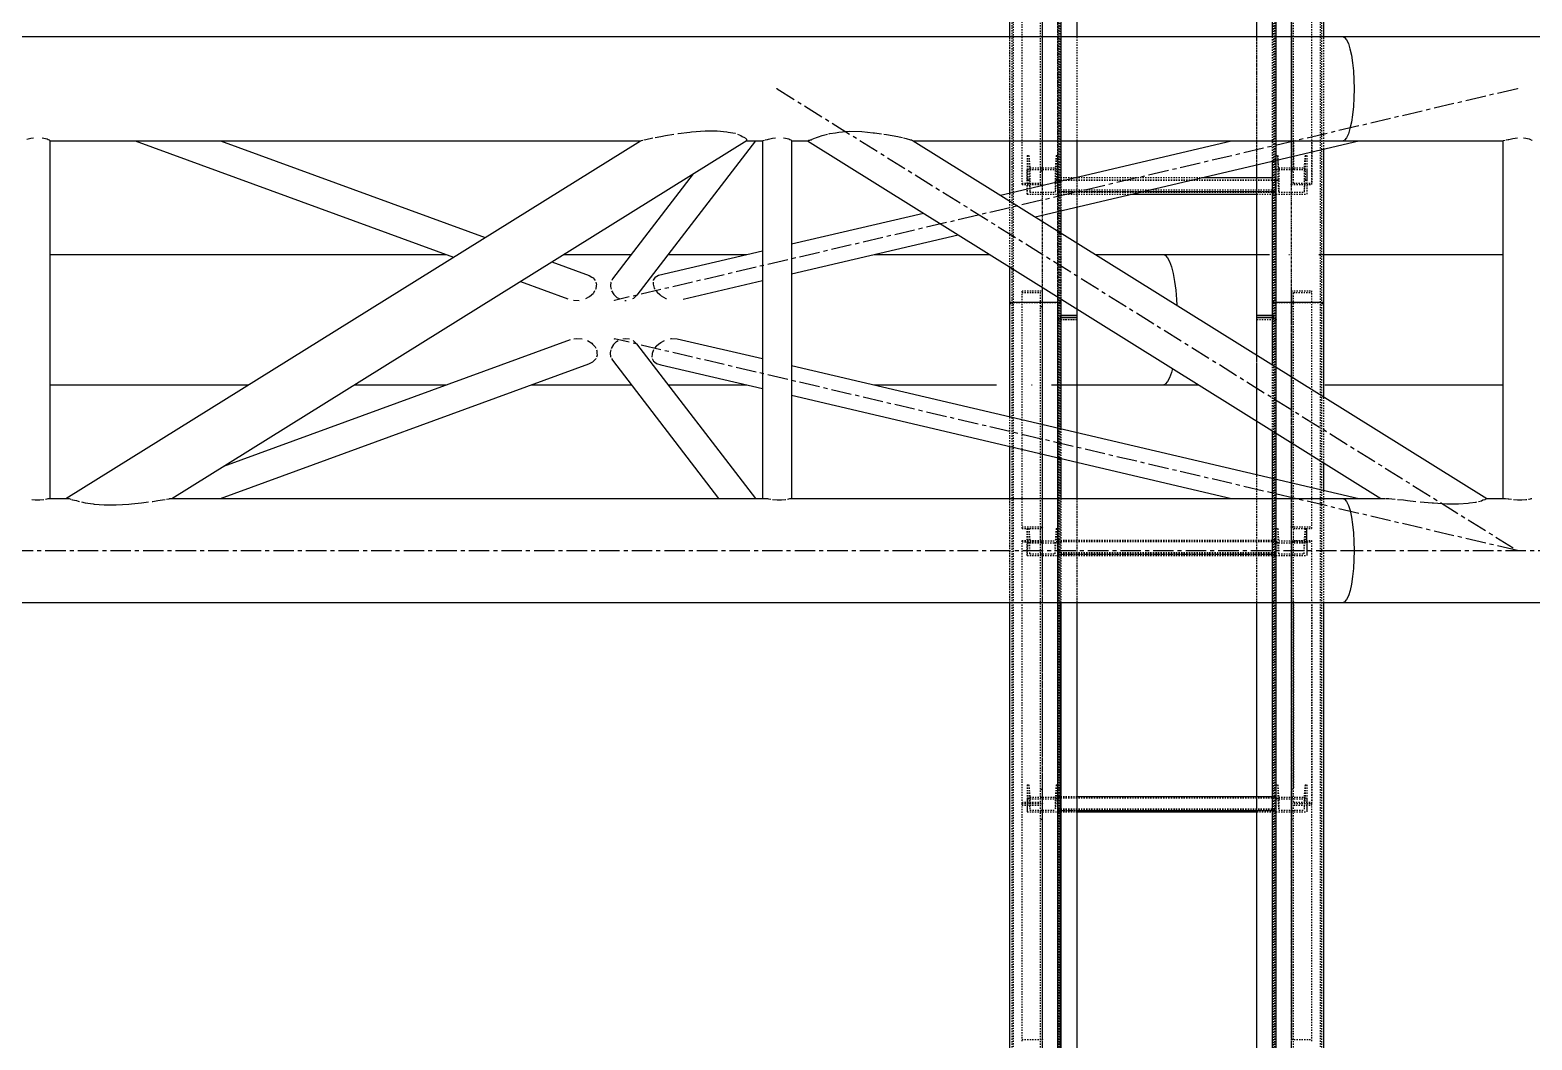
# Model space of a CAD drawing. Header units: millimetres. Extents: x 5143 to 30813, y 232 to 21408.
# Drawn here: x 25750 to 26335, y 13820 to 14213 of the extents above; entities that cross this region are included whole.
import ezdxf

# ---------------------------------------------------------------- set-up
doc = ezdxf.new("R2010")
doc.units = ezdxf.units.MM
doc.header["$LTSCALE"] = 0.25
for name, pattern in [('CENTER', [50.8, 31.75, -6.35, 6.35, -6.35]), ('XKITLINE00', [0]), ('XKITLINE02', [4, 2, -2]), ('XKITLINE03', [6, 3, -1, 1, -1])]:
    doc.linetypes.add(name, pattern=pattern)

msp = doc.modelspace()

# ---------------------------------------------------------------- linework, layer by layer
at = {"color": 1, "linetype": 'XKITLINE03'}
for p, q in [((26144.38, 14102.86), (26144.38, 15759.74)), ((26241.36, 14102.86), (26241.36, 15759.74)), ((26150.38, 15740.27), (26150.38, 14100.27)), ((26235.38, 14100.27), (26235.38, 15740.27)), ((26144.38, 14152.98), (26144.38, 14258.83)), ((26241.36, 14258.83), (26241.36, 14152.98)), ((26150.38, 14149.21), (26150.38, 14158.76)), ((26235.36, 14158.76), (26235.36, 14149.21)), ((26150.38, 14150.24), (26235.36, 14150.24)), ((26144.38, 12458.8), (26144.38, 14115.53)), ((26241.36, 12458.8), (26241.36, 14115.53)), ((26144.38, 14019.48), (26144.38, 14111.51)), ((26241.36, 14111.51), (26241.36, 14019.48)), ((26150.38, 14100.27), (26150.38, 12460.27)), ((26235.38, 12460.27), (26235.38, 14100.27)), ((26144.38, 13911.71), (26144.38, 14013.67)), ((26150.38, 14008.32), (26150.38, 14013.35)), ((26150.38, 14008.86), (26235.36, 14008.86)), ((26235.36, 14013.35), (26235.36, 14008.32)), ((26241.36, 14013.67), (26241.36, 13911.71)), ((26144.38, 13819.68), (26144.38, 13911.71)), ((26150.38, 13908.42), (26150.38, 13913.45)), ((26235.36, 13913.45), (26235.36, 13908.42)), ((26241.36, 13911.71), (26241.36, 13819.68)), ((26150.38, 13908.96), (26235.36, 13908.96))]:
    msp.add_line(p, q, dxfattribs=at)
at = {"color": 3, "linetype": 'XKITLINE02'}
for p, q in [((26132.53, 14106.58), (26132.53, 15751.29)), ((26133.06, 14107.01), (26133.07, 15752.02)), ((26150.3, 14107.01), (26150.3, 15752.02)), ((26150.83, 14106.58), (26150.83, 15751.29)), ((26151.68, 14106.58), (26151.68, 15752.12)), ((26234.91, 14106.58), (26234.91, 15751.29)), ((26235.44, 14107.01), (26235.45, 15752.02)), ((26252.68, 14107.01), (26252.68, 15752.02)), ((26253.21, 14106.58), (26253.21, 15751.29)), ((26227.88, 14101.91), (26227.88, 15741.91)), ((26234.53, 14100.39), (26234.53, 15741.86)), ((26235.38, 14100.27), (26235.38, 15741.98)), ((26234.06, 14162.09), (26234.06, 15722.64)), ((26131.68, 14120.78), (26131.68, 15703.28)), ((26157.88, 14101.98), (26157.88, 15697.03)), ((26150.38, 14100.27), (26150.38, 15670.57)), ((26151.23, 14100.39), (26151.23, 15670.57)), ((26143.58, 14153.51), (26143.58, 14264.15)), ((26144.38, 14152.98), (26144.38, 14264.15)), ((26241.36, 14170.28), (26241.36, 14264.15)), ((26242.16, 14153.51), (26242.16, 14264.15)), ((26136.38, 14152.98), (26136.38, 14259.36)), ((26249.36, 14152.98), (26249.36, 14259.36)), ((26131.68, 14169.97), (26131.68, 14210.57)), ((26151.68, 14169.97), (26151.68, 14210.57)), ((26157.88, 14169.97), (26157.88, 14210.57)), ((26227.88, 14160.64), (26227.88, 14210.57)), ((26234.06, 14162.09), (26234.06, 14210.57)), ((26254.06, 14166.78), (26254.06, 14210.57)), ((26241.36, 14152.98), (26241.36, 14170.28)), ((26242.16, 14170.28), (26242.16, 14158.29)), ((26249.36, 14170.28), (26249.36, 14153.51)), ((26138.38, 14164.24), (26138.38, 14154.69)), ((26138.38, 14164.24), (26139.06, 14164.24)), ((26138.38, 14164.24), (26138.38, 14158.76)), ((26139.06, 14164.24), (26139.06, 14154.69)), ((26139.06, 14164.24), (26139.44, 14159.46)), ((26149.7, 14164.24), (26149.32, 14159.46)), ((26149.7, 14164.24), (26149.7, 14154.69)), ((26149.7, 14164.24), (26150.38, 14164.24)), ((26150.38, 14164.24), (26150.38, 14154.69)), ((26150.38, 14164.24), (26150.38, 14158.76)), ((26235.36, 14158.76), (26235.36, 14164.24)), ((26235.36, 14164.24), (26236.04, 14164.24)), ((26235.36, 14164.24), (26235.36, 14154.69)), ((26236.42, 14159.46), (26236.04, 14164.24)), ((26236.04, 14164.24), (26236.04, 14154.69)), ((26246.68, 14164.24), (26246.3, 14159.46)), ((26246.68, 14164.24), (26247.36, 14164.24)), ((26246.68, 14164.24), (26246.68, 14154.69)), ((26247.36, 14164.24), (26247.36, 14158.76)), ((26247.36, 14164.24), (26247.36, 14154.69)), ((26138.38, 14149.21), (26138.38, 14158.76)), ((26138.38, 14158.76), (26150.38, 14158.76)), ((26139.44, 14159.46), (26139.44, 14149.91)), ((26139.44, 14159.46), (26149.32, 14159.46)), ((26143.58, 14158.29), (26144.38, 14158.29)), ((26149.32, 14159.46), (26149.32, 14149.91)), ((26150.38, 14149.21), (26150.38, 14158.76)), ((26150.38, 14149.21), (26150.38, 14155.72)), ((26150.38, 14155.72), (26206.86, 14155.72)), ((26150.38, 14155.66), (26235.36, 14155.66)), ((26157.88, 14144.23), (26157.88, 14155.86)), ((26227.88, 14155.72), (26235.36, 14155.72)), ((26235.36, 14158.76), (26247.36, 14158.76)), ((26235.36, 14158.76), (26235.36, 14149.21)), ((26235.36, 14149.21), (26235.36, 14155.72)), ((26236.42, 14159.46), (26246.3, 14159.46)), ((26236.42, 14159.46), (26236.42, 14149.91)), ((26241.36, 14158.29), (26242.16, 14158.29)), ((26246.3, 14159.46), (26246.3, 14149.91)), ((26247.36, 14158.76), (26247.36, 14149.21)), ((26131.68, 14120.78), (26131.68, 14149.72)), ((26136.38, 14153.51), (26143.58, 14153.51)), ((26136.38, 14152.98), (26144.38, 14152.98)), ((26138.38, 14154.69), (26139.06, 14154.69)), ((26138.38, 14154.69), (26138.38, 14149.21)), ((26138.38, 14149.21), (26150.38, 14149.21)), ((26139.06, 14154.69), (26139.44, 14149.91)), ((26139.44, 14149.91), (26149.32, 14149.91)), ((26149.7, 14154.69), (26149.32, 14149.91)), ((26149.7, 14154.69), (26150.38, 14154.69)), ((26150.38, 14154.75), (26235.36, 14154.75)), ((26150.38, 14154.69), (26150.38, 14149.21)), ((26150.38, 14154.69), (26235.36, 14154.69)), ((26150.38, 14150.84), (26235.36, 14150.84)), ((26150.38, 14150.24), (26183.49, 14150.24)), ((26150.38, 14150), (26235.36, 14150)), ((26150.38, 14149.21), (26179.13, 14149.21)), ((26151.68, 14142.78), (26151.68, 14154.41)), ((26227.88, 14150.24), (26235.36, 14150.24)), ((26227.88, 14149.21), (26235.36, 14149.21)), ((26235.36, 14154.69), (26235.36, 14149.21)), ((26235.36, 14154.69), (26236.04, 14154.69)), ((26235.36, 14149.21), (26247.36, 14149.21)), ((26236.04, 14154.69), (26236.42, 14149.91)), ((26236.42, 14149.91), (26246.3, 14149.91)), ((26241.36, 14152.98), (26249.36, 14152.98)), ((26242.16, 14153.51), (26249.36, 14153.51)), ((26246.68, 14154.69), (26246.3, 14149.91)), ((26246.68, 14154.69), (26247.36, 14154.69)), ((26247.36, 14154.69), (26247.36, 14149.21)), ((26151.68, 14108.3), (26151.68, 14134.03)), ((26157.88, 14104.43), (26157.88, 14130.16)), ((26136.38, 14018.87), (26136.38, 14111.51)), ((26136.38, 14111.51), (26144.38, 14111.51)), ((26136.38, 14110.9), (26143.58, 14110.9)), ((26143.58, 14013.41), (26143.58, 14110.9)), ((26144.38, 14013.41), (26144.38, 14111.51)), ((26241.36, 14017.22), (26241.36, 14111.51)), ((26241.36, 14111.51), (26249.36, 14111.51)), ((26242.16, 14017.22), (26242.16, 14110.9)), ((26242.16, 14110.9), (26249.36, 14110.9)), ((26249.36, 14107.07), (26249.36, 14111.51)), ((26131.68, 14106.58), (26131.68, 14107.07)), ((26131.68, 14106.58), (26132.53, 14106.58)), ((26131.68, 14106.58), (26132.53, 14106.58)), ((26132.53, 14106.58), (26133.07, 14107.01)), ((26132.53, 14106.58), (26133.06, 14107.01)), ((26132.53, 12463.6), (26132.53, 14106.58)), ((26133.06, 12463.8), (26133.07, 14107.01)), ((26133.06, 14107.01), (26150.3, 14107.01)), ((26133.07, 14107.01), (26150.3, 14107.01)), ((26143.58, 14105.44), (26144.38, 14105.44)), ((26150.3, 12463.8), (26150.3, 14107.01)), ((26150.3, 14107.01), (26150.83, 14106.58)), ((26150.3, 14107.01), (26150.83, 14106.58)), ((26150.83, 12463.6), (26150.83, 14106.58)), ((26150.83, 14106.58), (26151.68, 14106.58)), ((26150.83, 14106.58), (26151.68, 14106.58)), ((26151.68, 14106.58), (26151.68, 14107.07)), ((26234.06, 14106.58), (26234.06, 14107.07)), ((26234.06, 14106.58), (26234.91, 14106.58)), ((26234.06, 14106.58), (26234.91, 14106.58)), ((26234.91, 14106.58), (26235.45, 14107.01)), ((26234.91, 14106.58), (26235.44, 14107.01)), ((26234.91, 12463.6), (26234.91, 14106.58)), ((26235.44, 12463.8), (26235.45, 14107.01)), ((26235.44, 14107.01), (26252.68, 14107.01)), ((26235.45, 14107.01), (26252.68, 14107.01)), ((26241.36, 14105.44), (26242.16, 14105.44)), ((26249.36, 14018.87), (26249.36, 14107.07)), ((26252.68, 12463.8), (26252.68, 14107.01)), ((26252.68, 14107.01), (26253.21, 14106.58)), ((26252.68, 14107.01), (26253.21, 14106.58)), ((26253.21, 12463.6), (26253.21, 14106.58)), ((26253.21, 14106.58), (26254.06, 14106.58)), ((26253.21, 14106.58), (26254.06, 14106.58)), ((26254.06, 14106.58), (26254.06, 14107.07)), ((26150.38, 14101.98), (26151.68, 14101.98)), ((26150.38, 14101.17), (26151.68, 14101.17)), ((26150.38, 12460.27), (26150.38, 14101.17)), ((26150.38, 14100.27), (26157.88, 14100.27)), ((26150.38, 14100.27), (26157.88, 14100.27)), ((26151.23, 14101.86), (26151.68, 14101.87)), ((26151.23, 14101.11), (26157.88, 14101.13)), ((26151.23, 12460.34), (26151.23, 14101.11)), ((26151.23, 14100.39), (26157.88, 14100.35)), ((26151.23, 14100.34), (26157.88, 14100.31)), ((26157.88, 14101.91), (26157.88, 14101.98)), ((26157.88, 14101.17), (26157.88, 14101.13)), ((26157.88, 14100.27), (26157.88, 14101.17)), ((26157.88, 14100.31), (26157.88, 14100.27)), ((26227.88, 14101.91), (26227.88, 14101.98)), ((26227.88, 14100.27), (26227.88, 14101.17)), ((26227.88, 12461.13), (26227.88, 14101.13)), ((26227.88, 14101.13), (26234.53, 14101.11)), ((26227.88, 14100.35), (26234.53, 14100.39)), ((26227.88, 14100.35), (26227.88, 14100.27)), ((26227.88, 14100.31), (26234.53, 14100.34)), ((26227.88, 14100.27), (26235.38, 14100.27)), ((26227.88, 14100.27), (26235.38, 14100.27)), ((26234.06, 14101.98), (26235.38, 14101.98)), ((26234.06, 14101.87), (26234.53, 14101.86)), ((26234.06, 14101.17), (26235.38, 14101.17)), ((26234.53, 12460.34), (26234.53, 14101.11)), ((26235.38, 12460.27), (26235.38, 14101.17)), ((26227.88, 14060.77), (26227.88, 14086.5)), ((26234.06, 12522.4), (26234.06, 14082.64)), ((26254.06, 14044.44), (26254.06, 14070.17)), ((26131.68, 12480.78), (26131.68, 14062.46)), ((26151.68, 14046.14), (26151.68, 14057.77)), ((26157.88, 12461.17), (26157.88, 14056.32)), ((26157.88, 14044.69), (26157.88, 14056.32)), ((26227.88, 13989.97), (26227.88, 14039.9)), ((26234.06, 13989.97), (26234.06, 14038.45)), ((26254.06, 13989.97), (26254.06, 14033.77)), ((26131.68, 13989.97), (26131.68, 14030.57)), ((26151.68, 13989.97), (26151.68, 14030.57)), ((26157.88, 13989.97), (26157.88, 14030.57)), ((26136.38, 14019.48), (26144.38, 14019.48)), ((26136.38, 14018.87), (26143.58, 14018.87)), ((26138.38, 14018.84), (26138.38, 14013.82)), ((26138.38, 14018.84), (26139.06, 14018.84)), ((26138.38, 14013.35), (26138.38, 14018.84)), ((26139.06, 14018.84), (26139.06, 14013.82)), ((26139.06, 14018.84), (26139.44, 14014.05)), ((26143.58, 13912.26), (26143.58, 14019.22)), ((26143.58, 14019.22), (26144.38, 14019.22)), ((26144.38, 13911.71), (26144.38, 14019.22)), ((26149.7, 14018.84), (26149.32, 14014.05)), ((26149.7, 14018.84), (26149.7, 14013.82)), ((26149.7, 14018.84), (26150.38, 14018.84)), ((26150.38, 14018.84), (26150.38, 14013.82)), ((26150.38, 14013.35), (26150.38, 14018.84)), ((26235.36, 14013.35), (26235.36, 14018.84)), ((26235.36, 14018.84), (26236.04, 14018.84)), ((26235.36, 14013.8), (26235.36, 14018.84)), ((26236.04, 14018.84), (26236.42, 14014.05)), ((26236.04, 14018.84), (26236.04, 14013.82)), ((26241.36, 14019.48), (26249.36, 14019.48)), ((26241.36, 13990.28), (26241.36, 14019.22)), ((26241.36, 14019.22), (26242.16, 14019.22)), ((26241.36, 14013.41), (26241.36, 14017.22)), ((26242.16, 13912.26), (26242.16, 14019.22)), ((26242.16, 14018.87), (26249.36, 14018.87)), ((26242.16, 14013.41), (26242.16, 14017.22)), ((26246.68, 14018.84), (26246.3, 14014.05)), ((26246.68, 14018.84), (26247.36, 14018.84)), ((26246.68, 14018.84), (26246.68, 14013.82)), ((26247.36, 14013.35), (26247.36, 14018.84)), ((26247.36, 14013.8), (26247.36, 14018.84)), ((26136.38, 13911.71), (26136.38, 14014.23)), ((26136.38, 14014.23), (26143.58, 14014.23)), ((26136.38, 14013.67), (26144.38, 14013.67)), ((26138.38, 14013.82), (26139.06, 14013.82)), ((26138.38, 14008.32), (26138.38, 14013.82)), ((26138.38, 14013.35), (26138.38, 14008.32)), ((26138.38, 14013.35), (26150.38, 14013.35)), ((26139.44, 14009.02), (26139.06, 14013.82)), ((26139.44, 14009.02), (26139.44, 14014.05)), ((26139.44, 14014.05), (26149.32, 14014.05)), ((26139.44, 14009.02), (26149.32, 14009.02)), ((26143.58, 14013.41), (26144.38, 14013.41)), ((26149.32, 14009.02), (26149.32, 14014.05)), ((26149.32, 14009.02), (26149.7, 14013.82)), ((26149.7, 14013.82), (26150.38, 14013.82)), ((26150.38, 14008.32), (26150.38, 14014.35)), ((26150.38, 14014.35), (26235.36, 14014.35)), ((26150.38, 14014.32), (26235.36, 14014.32)), ((26150.38, 14013.85), (26235.36, 14013.85)), ((26150.38, 14008.32), (26150.38, 14013.82)), ((26150.38, 14013.82), (26235.36, 14013.82)), ((26150.38, 14013.35), (26150.38, 14008.32)), ((26150.38, 14009.51), (26235.36, 14009.51)), ((26150.38, 14009.07), (26235.36, 14009.07)), ((26150.38, 14008.86), (26235.36, 14008.86)), ((26235.36, 14008.32), (26235.36, 14014.35)), ((26235.36, 14013.82), (26236.04, 14013.82)), ((26235.36, 14013.8), (26235.36, 14008.32)), ((26235.36, 14013.35), (26247.36, 14013.35)), ((26235.36, 14013.35), (26235.36, 14008.32)), ((26236.42, 14009.02), (26236.04, 14013.82)), ((26236.42, 14014.05), (26246.3, 14014.05)), ((26236.42, 14009.02), (26236.42, 14014.05)), ((26236.42, 14009.02), (26246.3, 14009.02)), ((26241.36, 14013.67), (26249.36, 14013.67)), ((26241.36, 14013.41), (26242.16, 14013.41)), ((26242.16, 14014.23), (26249.36, 14014.23)), ((26246.3, 14009.02), (26246.3, 14014.05)), ((26246.3, 14009.02), (26246.68, 14013.82)), ((26246.68, 14013.82), (26247.36, 14013.82)), ((26247.36, 14013.8), (26247.36, 14008.32)), ((26247.36, 14013.35), (26247.36, 14008.32)), ((26249.36, 13911.71), (26249.36, 14014.23)), ((26138.38, 14008.32), (26150.38, 14008.32)), ((26150.38, 14008.32), (26235.36, 14008.32)), ((26235.36, 14008.32), (26247.36, 14008.32)), ((26150.38, 13990.28), (26150.38, 12460.27)), ((26151.23, 13990.28), (26151.23, 12460.34)), ((26241.36, 13911.71), (26241.36, 13990.28)), ((26242.16, 13990.28), (26242.16, 13917.26)), ((26249.36, 13990.28), (26249.36, 13912.26)), ((26138.38, 13918.94), (26138.38, 13913.92)), ((26138.38, 13918.94), (26139.06, 13918.94)), ((26138.38, 13918.94), (26138.38, 13913.45)), ((26139.06, 13918.94), (26139.06, 13913.92)), ((26139.06, 13918.94), (26139.44, 13914.15)), ((26143.58, 13917.26), (26144.38, 13917.26)), ((26149.7, 13918.94), (26149.32, 13914.15)), ((26149.7, 13918.94), (26149.7, 13913.92)), ((26149.7, 13918.94), (26150.38, 13918.94)), ((26150.38, 13918.94), (26150.38, 13913.92)), ((26150.38, 13918.94), (26150.38, 13913.45)), ((26235.36, 13918.94), (26235.36, 13913.45)), ((26235.36, 13918.94), (26236.04, 13918.94)), ((26235.36, 13918.94), (26235.36, 13913.92)), ((26236.04, 13918.94), (26236.42, 13914.15)), ((26236.04, 13918.94), (26236.04, 13913.92)), ((26241.36, 13917.26), (26242.16, 13917.26)), ((26246.68, 13918.94), (26246.3, 13914.15)), ((26246.68, 13918.94), (26247.36, 13918.94)), ((26246.68, 13918.94), (26246.68, 13913.92)), ((26247.36, 13918.94), (26247.36, 13913.45)), ((26247.36, 13918.94), (26247.36, 13913.92)), ((26136.38, 13912.26), (26143.58, 13912.26)), ((26136.38, 13819.07), (26136.38, 13911.71)), ((26136.38, 13911.71), (26144.38, 13911.71)), ((26136.38, 13911.71), (26144.38, 13911.71)), ((26136.38, 13911.1), (26143.58, 13911.1)), ((26138.38, 13913.92), (26139.06, 13913.92)), ((26138.38, 13913.92), (26138.38, 13908.42)), ((26138.38, 13913.45), (26138.38, 13908.42)), ((26138.38, 13913.45), (26150.38, 13913.45)), ((26139.06, 13913.92), (26139.44, 13909.12)), ((26139.44, 13914.15), (26139.44, 13909.12)), ((26139.44, 13914.15), (26149.32, 13914.15)), ((26143.58, 13813.61), (26143.58, 13911.1)), ((26144.38, 13813.61), (26144.38, 13911.71)), ((26149.32, 13914.15), (26149.32, 13909.12)), ((26149.7, 13913.92), (26149.32, 13909.12)), ((26149.7, 13913.92), (26150.38, 13913.92)), ((26150.38, 13908.42), (26150.38, 13914.46)), ((26150.38, 13914.46), (26157.88, 13914.46)), ((26150.38, 13914.42), (26235.36, 13914.42)), ((26150.38, 13913.95), (26235.36, 13913.95)), ((26150.38, 13913.92), (26235.36, 13913.92)), ((26150.38, 13913.92), (26150.38, 13908.42)), ((26150.38, 13913.45), (26150.38, 13908.42)), ((26150.38, 13909.61), (26235.36, 13909.61)), ((26150.38, 13909.17), (26235.36, 13909.17)), ((26227.88, 13914.46), (26235.36, 13914.46)), ((26235.36, 13908.42), (26235.36, 13914.46)), ((26235.36, 13913.92), (26235.36, 13908.42)), ((26235.36, 13913.92), (26236.04, 13913.92)), ((26235.36, 13913.45), (26247.36, 13913.45)), ((26235.36, 13913.45), (26235.36, 13908.42)), ((26236.04, 13913.92), (26236.42, 13909.12)), ((26236.42, 13914.15), (26246.3, 13914.15)), ((26236.42, 13914.15), (26236.42, 13909.12)), ((26241.36, 13813.61), (26241.36, 13911.71)), ((26241.36, 13911.71), (26249.36, 13911.71)), ((26241.36, 13911.71), (26249.36, 13911.71)), ((26242.16, 13912.26), (26249.36, 13912.26)), ((26242.16, 13813.61), (26242.16, 13911.1)), ((26242.16, 13911.1), (26249.36, 13911.1)), ((26246.3, 13914.15), (26246.3, 13909.12)), ((26246.68, 13913.92), (26246.3, 13909.12)), ((26246.68, 13913.92), (26247.36, 13913.92)), ((26247.36, 13913.92), (26247.36, 13908.42)), ((26247.36, 13913.45), (26247.36, 13908.42)), ((26249.36, 13819.07), (26249.36, 13911.71)), ((26138.38, 13908.42), (26150.38, 13908.42)), ((26139.44, 13909.12), (26149.32, 13909.12)), ((26143.58, 13905.64), (26144.38, 13905.64)), ((26150.38, 13908.96), (26157.88, 13908.96)), ((26150.38, 13908.42), (26157.88, 13908.42)), ((26227.88, 13908.96), (26235.36, 13908.96)), ((26227.88, 13908.42), (26235.36, 13908.42)), ((26235.36, 13908.42), (26247.36, 13908.42)), ((26236.42, 13909.12), (26246.3, 13909.12)), ((26241.36, 13905.64), (26242.16, 13905.64)), ((26136.38, 13819.68), (26144.38, 13819.68)), ((26241.36, 13819.68), (26249.36, 13819.68))]:
    msp.add_line(p, q, dxfattribs=at)
at = {"color": 7, "linetype": 'XKITLINE00'}
for p, q in [((26131.68, 14210.57), (26131.68, 15629.97)), ((26151.68, 14210.57), (26151.68, 15629.97)), ((26157.88, 14210.57), (26157.88, 15629.97)), ((26227.88, 14210.57), (26227.88, 15629.97)), ((26234.06, 14210.57), (26234.06, 15629.97)), ((26254.06, 14210.57), (26254.06, 15629.97)), ((26131.68, 14149.72), (26131.68, 14169.97)), ((26151.68, 14154.41), (26151.68, 14169.97)), ((26157.88, 14155.86), (26157.88, 14169.97)), ((26254.06, 14107.07), (26254.06, 14166.78)), ((26234.06, 14107.07), (26234.06, 14162.09)), ((26206.86, 14155.72), (26227.88, 14155.72)), ((26227.88, 14101.98), (26227.88, 14160.64)), ((26179.13, 14149.21), (26227.88, 14149.21)), ((26183.49, 14150.24), (26227.88, 14150.24)), ((26157.88, 14130.16), (26157.88, 14144.23)), ((26151.68, 14134.03), (26151.68, 14142.78)), ((26131.68, 14107.07), (26131.68, 14120.78)), ((26151.68, 14107.07), (26151.68, 14108.3)), ((26131.68, 14062.46), (26131.68, 14107.07)), ((26131.68, 14107.07), (26151.68, 14107.07)), ((26131.68, 14107.07), (26151.68, 14107.07)), ((26151.68, 14057.77), (26151.68, 14107.07)), ((26157.88, 14101.98), (26157.88, 14104.43)), ((26234.06, 14082.64), (26234.06, 14107.07)), ((26234.06, 14107.07), (26254.06, 14107.07)), ((26234.06, 14107.07), (26254.06, 14107.07)), ((26254.06, 14070.17), (26254.06, 14107.07)), ((26151.68, 14101.98), (26157.88, 14101.98)), ((26151.68, 14101.87), (26157.88, 14101.91)), ((26151.68, 14101.17), (26157.88, 14101.17)), ((26157.88, 14101.17), (26157.88, 14101.98)), ((26157.88, 14056.32), (26157.88, 14101.17)), ((26227.88, 14101.98), (26227.88, 14101.91)), ((26227.88, 14101.98), (26234.06, 14101.98)), ((26227.88, 14101.91), (26234.06, 14101.87)), ((26227.88, 14101.17), (26227.88, 14101.91)), ((26227.88, 14086.5), (26227.88, 14101.17)), ((26227.88, 14101.17), (26234.06, 14101.17)), ((26227.88, 14039.9), (26227.88, 14060.77)), ((26234.06, 14038.45), (26234.06, 14056.92)), ((26131.68, 14030.57), (26131.68, 14050.83)), ((26151.68, 14030.57), (26151.68, 14046.14)), ((26157.88, 14030.57), (26157.88, 14044.69)), ((26254.06, 14033.77), (26254.06, 14044.44)), ((26131.68, 12570.57), (26131.68, 13989.97)), ((26151.68, 12570.57), (26151.68, 13989.97)), ((26157.88, 12570.57), (26157.88, 13989.97)), ((26227.88, 12570.57), (26227.88, 13989.97)), ((26234.06, 12570.57), (26234.06, 13989.97)), ((26254.06, 12570.57), (26254.06, 13989.97)), ((26157.88, 13914.46), (26227.88, 13914.46)), ((26157.88, 13908.96), (26227.88, 13908.96)), ((26157.88, 13908.42), (26227.88, 13908.42))]:
    msp.add_line(p, q, dxfattribs=at)
at = {"color": 8, "linetype": 'XKITLINE00'}
for p, q in [((25185.79, 14210.57), (26261.35, 14210.57)), ((26261.35, 14210.57), (27695.34, 14210.57)), ((26261.35, 14210.57), (26262.12, 14210.27)), ((26261.35, 14210.57), (26262.12, 14210.27)), ((26262.12, 14210.27), (26262.87, 14209.35)), ((26262.12, 14210.27), (26262.87, 14209.35)), ((26262.87, 14209.35), (26263.57, 14207.86)), ((26262.87, 14209.35), (26263.57, 14207.86)), ((26263.57, 14207.86), (26264.2, 14205.83)), ((26264.2, 14205.83), (26264.75, 14203.32)), ((26264.75, 14203.32), (26265.19, 14200.42)), ((26265.19, 14200.42), (26265.52, 14197.22)), ((26265.52, 14197.22), (26265.72, 14193.8)), ((26265.72, 14193.8), (26265.79, 14190.27)), ((26265.79, 14190.27), (26265.72, 14186.75)), ((26265.72, 14186.75), (26265.52, 14183.33)), ((26265.19, 14180.12), (26264.75, 14177.23)), ((26265.52, 14183.33), (26265.19, 14180.12)), ((26002.22, 14172.81), (26002.39, 14172.84)), ((26002.39, 14172.84), (26006.96, 14173.35)), ((26006.96, 14173.35), (26007.6, 14173.44)), ((26007.6, 14173.44), (26012.85, 14173.88)), ((26012.85, 14173.88), (26017.51, 14173.9)), ((26017.51, 14173.9), (26021.36, 14173.5)), ((26021.36, 14173.5), (26021.9, 14173.35)), ((26021.9, 14173.35), (26024.52, 14172.9)), ((26024.52, 14172.9), (26024.76, 14172.81)), ((26058.47, 14172.11), (26060.55, 14172.61)), ((26061.03, 14172.73), (26061.43, 14172.83)), ((26061.43, 14172.83), (26063.7, 14173.12)), ((26063.7, 14173.12), (26065.02, 14173.39)), ((26065.02, 14173.39), (26069.18, 14173.68)), ((26069.18, 14173.68), (26073.9, 14173.57)), ((26073.9, 14173.57), (26078.37, 14173.12)), ((26078.37, 14173.12), (26078.93, 14173.07)), ((26078.93, 14173.07), (26081.56, 14172.73)), ((26082.47, 14172.61), (26083.62, 14172.46)), ((26263.57, 14172.69), (26262.87, 14171.2)), ((26263.57, 14172.69), (26262.87, 14171.2)), ((26264.2, 14174.72), (26263.57, 14172.69)), ((26264.75, 14177.23), (26264.2, 14174.72)), ((25748.44, 14170.64), (25750.03, 14171)), ((25750.03, 14171), (25751.03, 14171.11)), ((25754.47, 14171.11), (25755.14, 14171.04)), ((25755.14, 14171.04), (25756.4, 14170.7)), ((25756.4, 14170.7), (25756.74, 14170.51)), ((25756.74, 14170.51), (25757.21, 14170.38)), ((25757.21, 14170.38), (25757.26, 14170.34)), ((25757.35, 14170.25), (25757.49, 14170.12)), ((25757.49, 14170.12), (25757.49, 14030.57)), ((25757.49, 14169.97), (25987.63, 14169.97)), ((25763.75, 14030.57), (25987.63, 14169.97)), ((25790.74, 14169.97), (25914.82, 14124.64)), ((25805.02, 14030.56), (26029.24, 14170.17)), ((25823.95, 14169.97), (25927.1, 14132.28)), ((26032.49, 14169.97), (25986.3, 14109.8)), ((25987.67, 14169.99), (25987.69, 14169.97)), ((25987.69, 14169.97), (25988.03, 14170.14)), ((25988.03, 14170.14), (25988.58, 14170.25)), ((25988.99, 14170.34), (25989.79, 14170.5)), ((25989.79, 14170.5), (25992.51, 14171.11)), ((25993.41, 14171.29), (25995.66, 14171.64)), ((25995.66, 14171.64), (25997.36, 14172.02)), ((25997.36, 14172.02), (26000.61, 14172.55)), ((26025.5, 14172.55), (26026.77, 14172.1)), ((26026.77, 14172.1), (26027.3, 14171.64)), ((26027.3, 14171.64), (26028.27, 14171.3)), ((26028.27, 14171.3), (26028.28, 14171.29)), ((26028.45, 14171.11), (26028.98, 14170.57)), ((26028.92, 14169.97), (26035.18, 14169.97)), ((26028.98, 14170.57), (26028.95, 14170.51)), ((26028.95, 14170.51), (26029.1, 14170.34)), ((26029.17, 14170.25), (26029.24, 14170.17)), ((26035.18, 14169.99), (26035.34, 14169.96)), ((26035.18, 14169.99), (26035.18, 14030.57)), ((26035.18, 14169.99), (26035.19, 14169.99)), ((26035.34, 14169.96), (26035.46, 14170.08)), ((26035.46, 14170.08), (26036.02, 14170.25)), ((26036.27, 14170.33), (26037.19, 14170.49)), ((26036.27, 14170.33), (26036.27, 14170.33)), ((26037.19, 14170.49), (26037.53, 14170.62)), ((26037.53, 14170.62), (26039.12, 14170.98)), ((26039.12, 14170.98), (26040.32, 14171.11)), ((26043.36, 14171.11), (26044.23, 14171.02)), ((26044.23, 14171.02), (26045.49, 14170.69)), ((26045.49, 14170.69), (26045.83, 14170.49)), ((26045.83, 14170.49), (26046.3, 14170.37)), ((26046.3, 14170.37), (26046.34, 14170.33)), ((26046.43, 14170.25), (26046.58, 14170.12)), ((26046.58, 14170.12), (26046.58, 14030.59)), ((26046.58, 14169.97), (26052.81, 14169.97)), ((26052.81, 14169.98), (26052.82, 14169.97)), ((26052.82, 14169.97), (26053.06, 14169.94)), ((26052.82, 14169.97), (26276.29, 14030.57)), ((26053.06, 14169.94), (26053.35, 14170.19)), ((26053.35, 14170.19), (26053.68, 14170.27)), ((26053.83, 14170.3), (26054.32, 14170.41)), ((26054.53, 14170.63), (26054.32, 14170.41)), ((26054.53, 14170.63), (26055.86, 14171.15)), ((26056.06, 14171.23), (26056.24, 14171.3)), ((26056.24, 14171.3), (26057.07, 14171.48)), ((26057.07, 14171.48), (26058.47, 14172.11)), ((26083.62, 14172.46), (26087.96, 14171.63)), ((26087.96, 14171.63), (26088.51, 14171.48)), ((26088.51, 14171.48), (26089.76, 14171.23)), ((26090.15, 14171.15), (26091.19, 14170.94)), ((26091.19, 14170.94), (26092.92, 14170.41)), ((26092.92, 14170.41), (26093.33, 14170.34)), ((26093.33, 14170.34), (26093.4, 14170.3)), ((26093.47, 14170.27), (26093.98, 14170.02)), ((26093.98, 14170.02), (26317.54, 14030.57)), ((26094.05, 14169.97), (26261.35, 14169.97)), ((26127.93, 14148.84), (26218.07, 14169.97)), ((26141.48, 14140.39), (26267.68, 14169.97)), ((26261.35, 14169.97), (26262.12, 14170.28)), ((26261.35, 14169.97), (26262.12, 14170.28)), ((26261.35, 14169.97), (26323.77, 14169.97)), ((26262.87, 14171.2), (26262.12, 14170.28)), ((26262.87, 14171.2), (26262.12, 14170.28)), ((26323.76, 14169.97), (26323.76, 14030.57)), ((26323.8, 14169.99), (26323.96, 14169.96)), ((26323.96, 14169.96), (26324.04, 14170.04)), ((26324.04, 14170.04), (26324.73, 14170.25)), ((26325.05, 14170.33), (26325.91, 14170.48)), ((26325.91, 14170.48), (26326.11, 14170.55)), ((26326.11, 14170.55), (26327.7, 14170.92)), ((26327.7, 14170.92), (26329.46, 14171.14)), ((26331.88, 14171.11), (26332.81, 14171.03)), ((26332.81, 14171.03), (26334.07, 14170.72)), ((26334.07, 14170.72), (26334.51, 14170.48)), ((26334.51, 14170.48), (26334.88, 14170.38)), ((26334.88, 14170.38), (26334.95, 14170.33)), ((26335.03, 14170.25), (26335.16, 14170.14)), ((26008.23, 14157.09), (25976.81, 14116.15)), ((26046.58, 14129.77), (26097.95, 14141.81)), ((26046.58, 14118.14), (26111.51, 14133.36)), ((25994.75, 14117.62), (26035.18, 14127.1)), ((25757.49, 14125.67), (25911.98, 14125.67)), ((25953.12, 14122.77), (25967.69, 14117.45)), ((25957.78, 14125.67), (25984.12, 14125.67)), ((25998.49, 14125.67), (26029.11, 14125.67)), ((26078.72, 14125.67), (26123.83, 14125.67)), ((26165.07, 14125.67), (26191.34, 14125.67)), ((26191.34, 14125.67), (26192.21, 14125.36)), ((26191.34, 14125.67), (26232.88, 14125.67)), ((26191.34, 14125.67), (26192.21, 14125.36)), ((26192.21, 14125.36), (26193.06, 14124.43)), ((26192.21, 14125.36), (26193.06, 14124.43)), ((26193.06, 14124.43), (26193.86, 14122.91)), ((26193.06, 14124.43), (26193.87, 14122.91)), ((26193.87, 14122.91), (26194.61, 14120.82)), ((26194.61, 14120.82), (26195.28, 14118.24)), ((26240.38, 14125.67), (26240.65, 14125.67)), ((26252.08, 14125.67), (26323.76, 14125.67)), ((25940.84, 14115.13), (25959.38, 14108.35)), ((25967.69, 14117.45), (25968.76, 14116.8)), ((25968.76, 14116.8), (25969.18, 14116.55)), ((25969.18, 14116.55), (25970.02, 14115.48)), ((25970.25, 14114.89), (25970.47, 14113.79)), ((25976.14, 14114.79), (25976.03, 14113.56)), ((25976.19, 14114.89), (25976.14, 14114.79)), ((25976.81, 14116.15), (25976.48, 14115.48)), ((25992.6, 14114.9), (25992.56, 14114.16)), ((25992.56, 14114.16), (25992.8, 14113.6)), ((25992.63, 14115.61), (25992.62, 14115.48)), ((25993.45, 14116.82), (25992.63, 14115.61)), ((25993.45, 14116.82), (25994.75, 14117.62)), ((26004.29, 14108.22), (26035.18, 14115.47)), ((26195.28, 14118.24), (26195.84, 14115.2)), ((26195.84, 14115.2), (26196.3, 14111.81)), ((25966.31, 14108.46), (25967.86, 14109.27)), ((25967.86, 14109.27), (25968.6, 14110.01)), ((25968.6, 14110.01), (25969.3, 14110.61)), ((25969.81, 14111.47), (25969.3, 14110.61)), ((25970.22, 14112.16), (25970.19, 14112.11)), ((25970.41, 14113.57), (25970.22, 14112.16)), ((25970.47, 14113.79), (25970.41, 14113.57)), ((25976.03, 14113.56), (25975.99, 14113.24)), ((25975.99, 14113.24), (25976.23, 14112.11)), ((25976.43, 14111.47), (25977.22, 14110.13)), ((25977.22, 14110.13), (25977.36, 14110)), ((25977.36, 14110), (25978.49, 14108.89)), ((25978.49, 14108.89), (25979.31, 14108.46)), ((25984.68, 14108.46), (25985.09, 14108.64)), ((25985.09, 14108.64), (25986.3, 14109.8)), ((25992.8, 14113.6), (25993.04, 14112.55)), ((25993.04, 14112.55), (25993.33, 14112.12)), ((25993.77, 14111.48), (25994.11, 14110.98)), ((25994.11, 14110.98), (25995.24, 14110.04)), ((25995.24, 14110.04), (25995.69, 14109.58)), ((25995.69, 14109.58), (25997.6, 14108.5)), ((25997.6, 14108.5), (25997.75, 14108.46)), ((26196.3, 14111.81), (26196.63, 14108.12)), ((25961.54, 14107.81), (25963.82, 14107.79)), ((25981.59, 14107.77), (25981.8, 14107.73)), ((25981.8, 14107.73), (25982.15, 14107.77)), ((26196.63, 14108.12), (26196.75, 14105.91)), ((25825.32, 14043.2), (25960.43, 14092.57)), ((25961.71, 14092.81), (25962.63, 14092.97)), ((25962.63, 14092.97), (25964.88, 14092.84)), ((25964.88, 14092.84), (25964.98, 14092.81)), ((25966.97, 14092.18), (25968.69, 14091.07)), ((25968.69, 14091.07), (25968.98, 14090.72)), ((25968.98, 14090.72), (25970, 14089.66)), ((25977.09, 14090.56), (25977.25, 14090.71)), ((25977.25, 14090.71), (25978.36, 14091.81)), ((25978.36, 14091.81), (25978.95, 14092.13)), ((25980.76, 14092.81), (25981.67, 14092.98)), ((25981.67, 14092.98), (25983.4, 14092.78)), ((25984.83, 14092.13), (25984.96, 14092.07)), ((25984.96, 14092.07), (25986.18, 14090.91)), ((25986.18, 14090.91), (26032.49, 14030.57)), ((25993.93, 14090.08), (25994.72, 14090.67)), ((25994.72, 14090.67), (25995.56, 14091.42)), ((25995.56, 14091.42), (25996.97, 14092.12)), ((25999.34, 14092.8), (25999.75, 14092.89)), ((25999.75, 14092.89), (26002, 14092.86)), ((26002, 14092.86), (26035.18, 14085.08)), ((25970.29, 14085.01), (25969.2, 14083.9)), ((25970, 14089.66), (25970.24, 14089.11)), ((25970.32, 14085.1), (25970.29, 14085.01)), ((25970.53, 14088.47), (25970.71, 14088.07)), ((25970.8, 14086.46), (25970.53, 14085.68)), ((25970.71, 14088.07), (25970.71, 14087.15)), ((25970.71, 14087.15), (25970.8, 14086.46)), ((25976.1, 14088.47), (25975.88, 14087.45)), ((25975.88, 14087.45), (25975.91, 14087.14)), ((25975.91, 14087.14), (25976.03, 14085.89)), ((25976.03, 14085.89), (25976.14, 14085.68)), ((25977.09, 14090.56), (25976.23, 14089.07)), ((25976.43, 14085.1), (25976.72, 14084.52)), ((25992.16, 14086.9), (25992.08, 14085.67)), ((25992.27, 14087.1), (25992.16, 14086.9)), ((25992.22, 14085.09), (25992.71, 14084.12)), ((25992.71, 14088.46), (25992.27, 14087.1)), ((25993.93, 14090.08), (25993.17, 14089.1)), ((25823.93, 14030.57), (25967.52, 14083.04)), ((25967.52, 14083.04), (25969.13, 14083.82)), ((25969.2, 14083.9), (25969.13, 14083.82)), ((25976.72, 14084.52), (26018.12, 14030.57)), ((25992.71, 14084.12), (25993.07, 14083.86)), ((25993.07, 14083.86), (25993.88, 14083.21)), ((25993.88, 14083.21), (25995.64, 14082.72)), ((25995.64, 14082.72), (26035.18, 14073.45)), ((26046.58, 14082.41), (26267.67, 14030.57)), ((26194.61, 14079.73), (26193.87, 14077.64)), ((26195.01, 14081.28), (26194.61, 14079.73)), ((25757.49, 14074.87), (25834.89, 14074.87)), ((25876.19, 14074.87), (25912, 14074.87)), ((25945.16, 14074.87), (25984.12, 14074.87)), ((25998.49, 14074.87), (26029.12, 14074.87)), ((26078.72, 14074.87), (26126.38, 14074.87)), ((26140.1, 14074.87), (26140.38, 14074.87)), ((26147.88, 14074.87), (26191.34, 14074.87)), ((26191.34, 14074.87), (26192.21, 14075.19)), ((26191.34, 14074.87), (26192.21, 14075.19)), ((26191.34, 14074.87), (26205.27, 14074.87)), ((26193.06, 14076.12), (26192.21, 14075.19)), ((26193.06, 14076.12), (26192.21, 14075.19)), ((26193.86, 14077.64), (26193.06, 14076.12)), ((26193.87, 14077.64), (26193.06, 14076.12)), ((26254.36, 14074.87), (26323.76, 14074.87)), ((26046.58, 14070.78), (26218.07, 14030.57)), ((25750.41, 14030.18), (25751.79, 14030.08)), ((25751.79, 14030.08), (25753.55, 14030.07)), ((25753.55, 14030.07), (25755.14, 14030.18)), ((25755.14, 14030.18), (25755.14, 14030.18)), ((25755.8, 14030.28), (25756.4, 14030.38)), ((25756.4, 14030.38), (25756.74, 14030.5)), ((25756.74, 14030.5), (25757.21, 14030.52)), ((25757.21, 14030.52), (25757.39, 14030.54)), ((25757.44, 14030.57), (25763.97, 14030.57)), ((25764.09, 14030.55), (25764.93, 14030.5)), ((25764.93, 14030.5), (25764.98, 14030.5)), ((25764.98, 14030.5), (25765.64, 14030.28)), ((25765.95, 14030.18), (25766.35, 14030.05)), ((25766.35, 14030.05), (25767.88, 14029.79)), ((25767.88, 14029.79), (25768.49, 14029.52)), ((25768.49, 14029.52), (25769.01, 14029.4)), ((25769.83, 14029.21), (25771.2, 14028.89)), ((25771.2, 14028.89), (25774.37, 14028.49)), ((25774.37, 14028.49), (25774.69, 14028.42)), ((25774.69, 14028.42), (25778.65, 14028.06)), ((25778.65, 14028.06), (25783.25, 14028.04)), ((25783.25, 14028.04), (25788.27, 14028.36)), ((25788.27, 14028.36), (25789.3, 14028.49)), ((25789.3, 14028.49), (25793.13, 14028.83)), ((25793.13, 14028.83), (25795.96, 14029.21)), ((25797.38, 14029.4), (25797.65, 14029.43)), ((25797.65, 14029.43), (25799.51, 14029.79)), ((25799.51, 14029.79), (25801.33, 14030)), ((25801.33, 14030), (25802.37, 14030.18)), ((25802.97, 14030.28), (25803.95, 14030.45)), ((25803.95, 14030.45), (25804.1, 14030.5)), ((25804.1, 14030.5), (25804.91, 14030.55)), ((25805.04, 14030.57), (26035.7, 14030.57)), ((26035.86, 14030.55), (26036.27, 14030.52)), ((26036.27, 14030.52), (26037.19, 14030.5)), ((26037.19, 14030.5), (26037.53, 14030.41)), ((26037.53, 14030.41), (26038.47, 14030.28)), ((26039.12, 14030.19), (26040.88, 14030.07)), ((26040.88, 14030.07), (26042.64, 14030.06)), ((26042.64, 14030.06), (26044.23, 14030.17)), ((26044.23, 14030.17), (26044.31, 14030.18)), ((26044.94, 14030.28), (26045.49, 14030.37)), ((26045.49, 14030.37), (26045.83, 14030.5)), ((26045.83, 14030.5), (26046.3, 14030.52)), ((26046.3, 14030.52), (26046.49, 14030.55)), ((26046.54, 14030.57), (26261.35, 14030.57)), ((26261.35, 14030.57), (26278.09, 14030.57)), ((26261.35, 14030.57), (26262.13, 14030.27)), ((26261.35, 14030.57), (26262.13, 14030.27)), ((26262.13, 14030.27), (26262.88, 14029.35)), ((26262.13, 14030.27), (26262.88, 14029.35)), ((26262.88, 14029.35), (26263.58, 14027.86)), ((26262.88, 14029.35), (26263.58, 14027.86)), ((26263.58, 14027.86), (26264.22, 14025.83)), ((26278.28, 14030.56), (26279.07, 14030.58)), ((26279.07, 14030.58), (26279.16, 14030.58)), ((26279.16, 14030.58), (26281.87, 14030.3)), ((26279.22, 14030.56), (26279.35, 14030.56)), ((26282.78, 14030.21), (26285.03, 14030.04)), ((26285.03, 14030.04), (26286.62, 14029.81)), ((26286.62, 14029.81), (26289.93, 14029.44)), ((26291.53, 14029.26), (26291.61, 14029.25)), ((26291.61, 14029.25), (26296.24, 14028.9)), ((26296.24, 14028.9), (26296.76, 14028.84)), ((26296.76, 14028.84), (26301.94, 14028.5)), ((26301.94, 14028.5), (26306.52, 14028.48)), ((26306.52, 14028.48), (26310.28, 14028.78)), ((26310.28, 14028.78), (26310.84, 14028.9)), ((26310.84, 14028.9), (26313.32, 14029.19)), ((26313.32, 14029.19), (26313.61, 14029.26)), ((26314.32, 14029.44), (26315.46, 14029.72)), ((26315.46, 14029.72), (26315.96, 14030.04)), ((26315.96, 14030.04), (26316.83, 14030.2)), ((26316.83, 14030.2), (26316.86, 14030.21)), ((26317.01, 14030.3), (26317.45, 14030.54)), ((26317.4, 14030.58), (26317.51, 14030.56)), ((26317.49, 14030.57), (26324.35, 14030.57)), ((26324.5, 14030.55), (26324.85, 14030.52)), ((26324.85, 14030.52), (26325.92, 14030.49)), ((26325.92, 14030.49), (26326.11, 14030.44)), ((26326.11, 14030.44), (26327.18, 14030.28)), ((26327.96, 14030.18), (26329.46, 14030.06)), ((26329.46, 14030.06), (26331.22, 14030.04)), ((26331.22, 14030.04), (26332.81, 14030.13)), ((26332.81, 14030.13), (26333.12, 14030.18)), ((26333.74, 14030.28), (26334.07, 14030.33)), ((26334.07, 14030.33), (26334.51, 14030.49)), ((26334.51, 14030.49), (26334.88, 14030.51)), ((26334.88, 14030.51), (26335.12, 14030.55)), ((26264.22, 14025.83), (26264.77, 14023.32)), ((26264.77, 14023.32), (26265.21, 14020.42)), ((26265.21, 14020.42), (26265.54, 14017.22)), ((26265.54, 14017.22), (26265.74, 14013.8)), ((26265.74, 14013.8), (26265.81, 14010.27)), ((26265.81, 14010.27), (26265.74, 14006.75)), ((26265.54, 14003.33), (26265.21, 14000.12)), ((26265.74, 14006.75), (26265.54, 14003.33)), ((26264.77, 13997.23), (26264.22, 13994.72)), ((26265.21, 14000.12), (26264.77, 13997.23)), ((26262.88, 13991.2), (26262.13, 13990.28)), ((26262.88, 13991.2), (26262.13, 13990.28)), ((26263.58, 13992.69), (26262.88, 13991.2)), ((26263.58, 13992.69), (26262.88, 13991.2)), ((26264.22, 13994.72), (26263.58, 13992.69)), ((25185.79, 13989.97), (26261.35, 13989.97)), ((26261.35, 13989.97), (26262.13, 13990.28)), ((26261.35, 13989.97), (26262.13, 13990.28)), ((26261.35, 13989.97), (27695.34, 13989.97))]:
    msp.add_line(p, q, dxfattribs=at)
at = {"color": 8, "linetype": 'CENTER'}
for p, q in [((26329.46, 14190.27), (25977.57, 14107.77)), ((26040.88, 14190.27), (26329.46, 14010.27)), ((26329.46, 14010.27), (25977.57, 14092.77)), ((24815.89, 14010.27), (26261.35, 14010.27)), ((26261.35, 14010.27), (27695.34, 14010.27))]:
    msp.add_line(p, q, dxfattribs=at)
at = {"color": 8, "linetype": 'XKITLINE00'}
for centre in [(26040.88, 14190.27), (26329.46, 14190.27), (25977.57, 14107.77), (25977.57, 14092.77), (26261.35, 14010.27), (26261.35, 14010.27), (26329.46, 14010.27), (26329.46, 14010.27)]:
    msp.add_circle(centre, 0.05, dxfattribs=at)
at = {"color": 1, "linetype": 'XKITLINE00'}
for centre in [(26150.38, 14158.76), (26235.36, 14158.76), (26144.38, 14152.98), (26150.38, 14150.24), (26150.38, 14149.21), (26235.36, 14150.24), (26235.36, 14149.21), (26241.36, 14152.98), (26144.38, 14115.53), (26241.36, 14115.53), (26144.38, 14111.51), (26241.36, 14111.51), (26144.38, 14102.86), (26241.36, 14102.86), (26150.38, 14100.27), (26150.38, 14100.27), (26235.38, 14100.27), (26235.38, 14100.27), (26144.38, 14019.48), (26241.36, 14019.48), (26144.38, 14013.67), (26150.38, 14013.35), (26150.38, 14008.86), (26235.36, 14013.35), (26235.36, 14008.86), (26241.36, 14013.67), (26150.38, 14008.32), (26235.36, 14008.32), (26144.38, 13911.71), (26144.38, 13911.71), (26150.38, 13913.45), (26235.36, 13913.45), (26241.36, 13911.71), (26241.36, 13911.71), (26150.38, 13908.96), (26150.38, 13908.42), (26235.36, 13908.96), (26235.36, 13908.42), (26144.38, 13819.68), (26241.36, 13819.68)]:
    msp.add_circle(centre, 0.05, dxfattribs=at)

doc.saveas('drawing.dxf')
